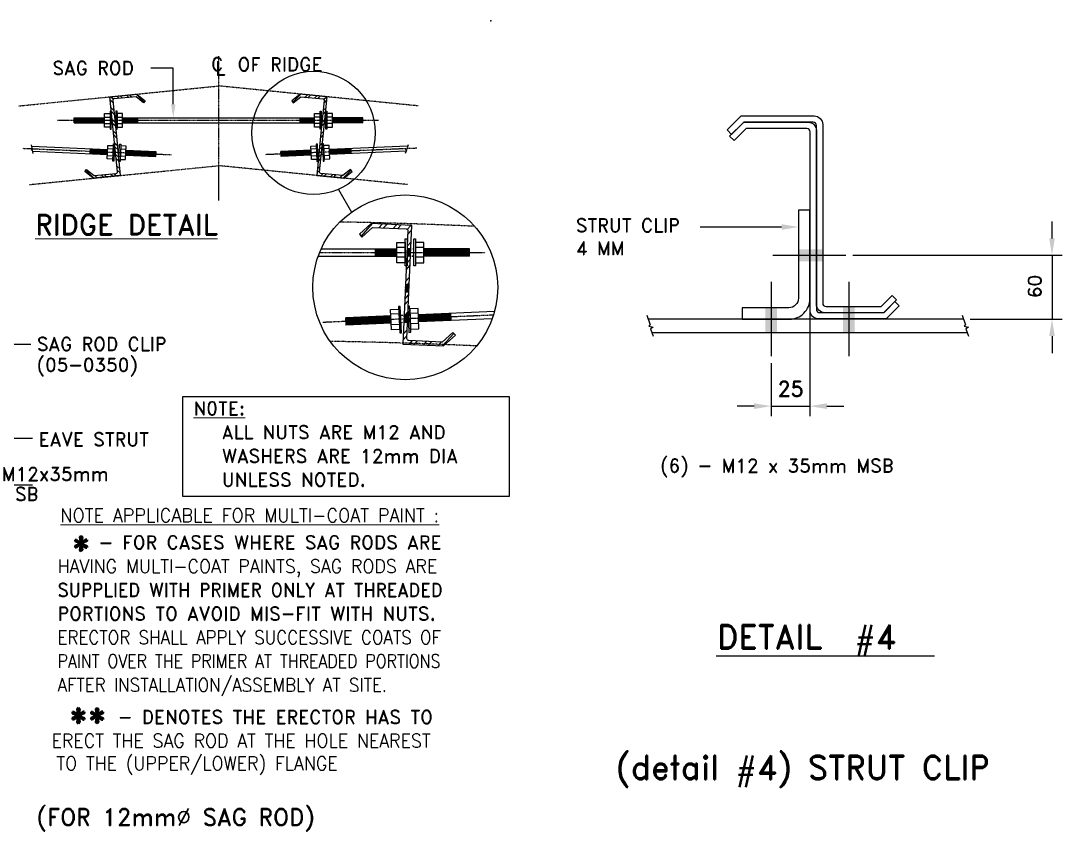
# Model space of a CAD drawing. Header units: inches. Extents: x 3340 to 8649, y 25316 to 28904.
# Drawn here: x 4412 to 5948, y 27701 to 28896 of the extents above; entities that cross this region are included whole.
import ezdxf
from ezdxf.enums import TextEntityAlignment as Align

# ---------------------------------------------------------------- set-up
doc = ezdxf.new("R2010")
doc.units = ezdxf.units.IN
doc.header["$MEASUREMENT"] = 0
doc.linetypes.add('CENTER', pattern=[2, 1.25, -0.25, 0.25, -0.25])
doc.linetypes.add('DASHDOTX2', pattern=[2, 1, -0.5, 0, -0.5])
for name, color, linetype in [('DIM', 7, 'Continuous'), ('FRAMES', 2, 'Continuous'), ('MISCEL', 7, 'Continuous'), ('secondary', 7, 'Continuous')]:
    doc.layers.add(name, color=color, linetype=linetype)
doc.layers.add('TEXT', color=2, linetype='Continuous', lineweight=0)
doc.styles.add('ROMAND', font='ROMAND', dxfattribs={"height": 3})

# ---------------------------------------------------------------- blocks, each defined once
blk = doc.blocks.new('*X4')
at = {"color": 0}
for p, q in [((176.95, 201.87), (178.16, 203.09)), ((178.78, 202.64), (179.13, 202.99)), ((179.26, 202.6), (179.61, 202.94)), ((180.23, 202.5), (180.57, 202.85)), ((180.71, 202.45), (181.05, 202.8)), ((181.63, 202.31), (182.02, 202.7)), ((181.65, 201.8), (182.07, 202.22)), ((181.47, 200.03), (181.89, 200.45)), ((181.53, 200.62), (181.95, 201.04)), ((181.29, 198.26), (181.72, 198.69)), ((181.35, 198.85), (181.78, 199.28)), ((181.12, 196.49), (181.54, 196.92)), ((181.17, 197.08), (181.6, 197.51)), ((181, 195.32), (181.42, 195.74)), ((180.82, 193.55), (181.25, 193.97)), ((180.94, 194.73), (181.36, 195.15)), ((180.64, 191.78), (181.07, 192.21)), ((180.76, 192.96), (181.19, 193.38)), ((180.58, 191.19), (181.01, 191.62)), ((181.18, 190.73), (181.53, 191.07)), ((181.66, 190.68), (182.01, 191.02)), ((182.63, 190.58), (182.97, 190.93)), ((183.11, 190.53), (183.46, 190.88)), ((184.07, 190.44), (184.42, 190.78)), ((184.55, 190.39), (185.74, 191.58))]:
    blk.add_line(p, q, dxfattribs=at)
blk = doc.blocks.new('*X8')
at = {"color": 0}
for p, q in [((176.95, 201.87), (178.16, 203.09)), ((178.78, 202.64), (179.13, 202.99)), ((179.26, 202.6), (179.61, 202.94)), ((180.23, 202.5), (180.57, 202.85)), ((180.71, 202.45), (181.05, 202.8)), ((181.63, 202.31), (182.02, 202.7)), ((181.65, 201.8), (182.07, 202.22)), ((181.53, 200.62), (181.95, 201.04)), ((181.47, 200.03), (181.89, 200.45)), ((181.29, 198.26), (181.72, 198.69)), ((181.35, 198.85), (181.78, 199.28)), ((181.17, 197.08), (181.6, 197.51)), ((181.12, 196.49), (181.54, 196.92)), ((181, 195.32), (181.42, 195.74)), ((180.94, 194.73), (181.36, 195.15)), ((180.76, 192.96), (181.19, 193.38)), ((180.82, 193.55), (181.25, 193.97)), ((180.64, 191.78), (181.07, 192.21)), ((180.58, 191.19), (181.01, 191.62)), ((184.55, 190.39), (185.74, 191.58)), ((181.18, 190.73), (181.53, 191.07)), ((181.66, 190.68), (182.01, 191.02)), ((182.63, 190.58), (182.97, 190.93)), ((183.11, 190.53), (183.46, 190.88)), ((184.07, 190.44), (184.42, 190.78))]:
    blk.add_line(p, q, dxfattribs=at)

msp = doc.modelspace()

# ---------------------------------------------------------------- hatches: boundary and pattern name
for points in [[(4986.5, 28554.4), (4986.7, 28559.5), (4981.6, 28559.7), (4981.6, 28554.4)], [(4981.6, 28554.4), (4981.6, 28549.3), (4986.3, 28549.1), (4986.5, 28554.4)], [(4984.5, 28501.4), (4984.8, 28506.5), (4979.6, 28506.7), (4979.6, 28501.4)], [(4984.3, 28496.1), (4984.5, 28501.4), (4979.6, 28501.4), (4979.6, 28496.3)], [(4982.2, 28456.5), (4982.4, 28461.6), (4977.2, 28461.8), (4977.2, 28456.5)], [(4982, 28451.2), (4982.2, 28456.5), (4977.2, 28456.5), (4977.2, 28451.4)]]:
    msp.add_hatch(color=7).paths.add_polyline_path(points)

# ---------------------------------------------------------------- linework, layer by layer
at = {"color": 7}
msp.add_line((4880.2, 28647.3), (4899.5, 28613.7), dxfattribs=at)
for points in [[(4981.6, 28559.7), (4981.1, 28549.3), (4986.3, 28549.1), (4986.7, 28559.5)], [(4979.6, 28506.7), (4979.1, 28496.3), (4984.3, 28496.1), (4984.8, 28506.5)], [(4977.2, 28461.8), (4976.8, 28451.4), (4982, 28451.2), (4982.4, 28461.6)], [(4650.9, 28341.8), (5131.8, 28341.8), (5131.8, 28194.2), (4650.9, 28194.2)]]:
    msp.add_lwpolyline(points, close=True, dxfattribs=at)
for centre, radius in [((4843.6, 28730.5), 90.9), ((4978.8, 28502.8), 136.3)]:
    msp.add_circle(centre, radius, dxfattribs=at)
msp.add_point((5105, 28895.8))
at = {"layer": 'DIM', "linetype": 'CENTER'}
msp.add_line((4703.4, 28843.5), (4703.4, 28630.9), dxfattribs=at)
at = {"layer": 'DIM'}
for p, q in [((4636.7, 28826.2), (4603.4, 28826.2)), ((4636.7, 28772.8), (4636.7, 28826.2)), ((4703.4, 28682.2), (4703.4, 28630.9)), ((5533.7, 28591.7), (5413.6, 28591.7)), ((4359.5, 28418.8), (4426.5, 28418.8)), ((4387.3, 28280.2), (4429.3, 28280.2)), ((4379.2, 28211.7), (4429.3, 28211.7))]:
    msp.add_line(p, q, dxfattribs=at)
at = {"layer": 'DIM', "linetype": 'ByBlock'}
for p, q in [((5932.6, 28575), (5932.6, 28600)), ((5638.7, 28550), (5947.6, 28550)), ((5932.6, 28550), (5932.6, 28455.9)), ((5575.6, 28476.1), (5575.6, 28312.6)), ((5812.1, 28455.9), (5947.6, 28455.9)), ((5932.6, 28430.9), (5932.6, 28405.9)), ((5518.3, 28391.1), (5518.3, 28312.6)), ((5493.3, 28327.6), (5468.3, 28327.6)), ((5518.3, 28327.6), (5575.6, 28327.6)), ((5600.6, 28327.6), (5625.6, 28327.6))]:
    msp.add_line(p, q, dxfattribs=at)
at = {"layer": 'DIM', "linetype": 'CENTER'}
for points in [[(4465.9, 28749.2), (4939.4, 28749.2)], [(4414.7, 28707.8), (4633.8, 28698.4)], [(4995.7, 28707.9), (4772.9, 28698.4)], [(4852.5, 28554.4), (5096.6, 28554.4)], [(5108.8, 28461.8), (4857.1, 28451)]]:
    msp.add_lwpolyline(points, dxfattribs=at)
at = {"layer": 'DIM'}
msp.add_lwpolyline([(5437.4, 27959.4), (5759.2, 27959.4)], dxfattribs=at)
at = {"layer": 'DIM', "linetype": 'ByBlock'}
for p in [(5932.6, 28455.9), (5575.6, 28327.6)]:
    msp.add_point(p, dxfattribs=at)
at = {"layer": 'DIM'}
for points in [[(4640, 28772.8), (4633.3, 28772.8), (4636.7, 28752.8)], [(5533.7, 28595.9), (5533.7, 28587.6), (5558.7, 28591.7)]]:
    msp.add_solid(points, dxfattribs=at)
at = {"layer": 'DIM', "linetype": 'ByBlock'}
for points in [[(5928.4, 28575), (5936.7, 28575), (5932.6, 28550)], [(5928.4, 28430.9), (5936.7, 28430.9), (5932.6, 28455.9)], [(5493.3, 28331.8), (5493.3, 28323.4), (5518.3, 28327.6)], [(5600.6, 28331.8), (5600.6, 28323.4), (5575.6, 28327.6)]]:
    msp.add_solid(points, dxfattribs=at)
at = {"layer": 'FRAMES'}
for points in [[(5335.2, 28461.9), (5340.2, 28447.4), (5338, 28445.3), (5344.4, 28444.3), (5340.7, 28441.8), (5344.4, 28430.6)], [(5800, 28461.9), (5805, 28447.4), (5802.8, 28445.3), (5809.2, 28444.3), (5805.5, 28441.8), (5809.2, 28430.6)], [(5802.1, 28455.9), (5337, 28455.9)], [(5807.4, 28435.9), (5342.7, 28435.9)]]:
    msp.add_lwpolyline(points, dxfattribs=at)
at = {"layer": 'MISCEL', "linetype": 'DASHDOTX2'}
for p, q in [((4408.9, 28770.3), (4703.4, 28799.8)), ((4997.9, 28770.3), (4703.4, 28799.8)), ((4424.6, 28654.3), (4703.4, 28682.2)), ((4982.2, 28654.3), (4703.4, 28682.2))]:
    msp.add_line(p, q, dxfattribs=at)
at = {"layer": 'MISCEL'}
for p, q in [((4490.7, 28745.6), (4490.7, 28752.8)), ((4916.1, 28745.6), (4916.1, 28752.8)), ((5073.3, 28549), (5073.3, 28559.7)), ((5521.1, 28550), (5628.7, 28550)), ((5518.3, 28510.9), (5518.3, 28401.1)), ((5632.9, 28510.9), (5632.9, 28401.1))]:
    msp.add_line(p, q, dxfattribs=at)
for points in [[(4490.7, 28752.8), (4535.3, 28752.8)], [(4491.3, 28745.6), (4491.3, 28752.8)], [(4492.4, 28745.6), (4492.4, 28752.8)], [(4493.5, 28752.8), (4493.5, 28745.6)], [(4493.5, 28745.6), (4493.5, 28752.8)], [(4494.6, 28745.6), (4494.6, 28752.8)], [(4495.7, 28745.6), (4495.7, 28752.8)], [(4496.8, 28745.6), (4496.8, 28752.8)], [(4497.9, 28752.8), (4497.9, 28745.6)], [(4497.9, 28745.6), (4497.9, 28752.8)], [(4499, 28745.6), (4499, 28752.8)], [(4499.9, 28752.8), (4499.9, 28745.6)], [(4500.9, 28745.6), (4500.9, 28752.8)], [(4502.1, 28745.6), (4502.1, 28752.8)], [(4503.1, 28745.6), (4503.1, 28752.8)], [(4504.2, 28745.6), (4504.2, 28752.8)], [(4504.2, 28752.8), (4504.2, 28745.6)], [(4505.3, 28745.6), (4505.3, 28752.8)], [(4506.4, 28745.6), (4506.4, 28752.8)], [(4507.5, 28745.6), (4507.5, 28752.8)], [(4508.6, 28745.6), (4508.6, 28752.8)], [(4508.6, 28752.8), (4508.6, 28745.6)], [(4509.7, 28745.6), (4509.7, 28752.8)], [(4510.8, 28745.6), (4510.8, 28752.8)], [(4511.9, 28745.6), (4511.9, 28752.8)], [(4513, 28745.6), (4513, 28752.8)], [(4513, 28752.8), (4513, 28745.6)], [(4514.1, 28745.6), (4514.1, 28752.8)], [(4515.2, 28745.6), (4515.2, 28752.8)], [(4516.3, 28745.6), (4516.3, 28752.8)], [(4517.4, 28745.6), (4517.4, 28752.8)], [(4518.3, 28745.6), (4518.3, 28752.8)], [(4518.7, 28752.8), (4518.7, 28745.6)], [(4519.7, 28745.6), (4519.7, 28752.8)], [(4520.8, 28745.6), (4520.8, 28752.8)], [(4521.9, 28745.6), (4521.9, 28752.8)], [(4523, 28752.8), (4523, 28745.6)], [(4523, 28745.6), (4523, 28752.8)], [(4524.1, 28745.6), (4524.1, 28752.8)], [(4525.2, 28745.6), (4525.2, 28752.8)], [(4526.3, 28745.6), (4526.3, 28752.8)], [(4527.4, 28752.8), (4527.4, 28745.6)], [(4527.4, 28745.6), (4527.4, 28752.8)], [(4528.5, 28745.6), (4528.5, 28752.8)], [(4529.6, 28745.6), (4529.6, 28752.8)], [(4530.7, 28745.6), (4530.7, 28752.8)], [(4531.8, 28752.8), (4531.8, 28745.6)], [(4531.8, 28745.6), (4531.8, 28752.8)], [(4532.8, 28745.6), (4532.8, 28752.8)], [(4534, 28745.6), (4534, 28752.8)], [(4535.1, 28745.6), (4535.1, 28752.8)], [(4535.3, 28753.9), (4543.5, 28753.9)], [(4545.3, 28752.8), (4546.4, 28752.8)], [(4545.6, 28752.8), (4546.4, 28752.8)], [(4550.1, 28752.8), (4551.8, 28752.8)], [(4550.1, 28752.8), (4551.5, 28752.8)], [(4553.7, 28753.9), (4561.8, 28753.9)], [(4561.8, 28752.8), (4845, 28752.8)], [(4562.5, 28745.6), (4562.5, 28752.8)], [(4562.5, 28752.8), (4562.5, 28745.6)], [(4563.6, 28745.6), (4563.6, 28752.8)], [(4564.7, 28745.6), (4564.7, 28752.8)], [(4565.8, 28745.6), (4565.8, 28752.8)], [(4566.9, 28745.6), (4566.9, 28752.8)], [(4566.9, 28752.8), (4566.9, 28745.6)], [(4567.9, 28745.6), (4567.9, 28752.8)], [(4568.8, 28752.8), (4568.8, 28745.6)], [(4569.9, 28745.6), (4569.9, 28752.8)], [(4571, 28745.6), (4571, 28752.8)], [(4572.1, 28745.6), (4572.1, 28752.8)], [(4573.2, 28752.8), (4573.2, 28745.6)], [(4573.2, 28745.6), (4573.2, 28752.8)], [(4574.3, 28745.6), (4574.3, 28752.8)], [(4575.4, 28745.6), (4575.4, 28752.8)], [(4576.5, 28745.6), (4576.5, 28752.8)], [(4577.6, 28752.8), (4577.6, 28745.6)], [(4577.6, 28745.6), (4577.6, 28752.8)], [(4578.6, 28745.6), (4578.6, 28752.8)], [(4579.8, 28745.6), (4579.8, 28752.8)], [(4580.9, 28745.6), (4580.9, 28752.8)], [(4582, 28752.8), (4582, 28745.6)], [(4582, 28745.6), (4582, 28752.8)], [(4583, 28745.6), (4583, 28752.8)], [(4584.2, 28745.6), (4584.2, 28752.8)], [(4823.8, 28745.6), (4823.8, 28752.8)], [(4824.8, 28745.6), (4824.8, 28752.8)], [(4824.8, 28752.8), (4824.8, 28745.6)], [(4825.9, 28745.6), (4825.9, 28752.8)], [(4827, 28745.6), (4827, 28752.8)], [(4828.1, 28745.6), (4828.1, 28752.8)], [(4829.2, 28745.6), (4829.2, 28752.8)], [(4829.2, 28752.8), (4829.2, 28745.6)], [(4830.3, 28745.6), (4830.3, 28752.8)], [(4831.4, 28745.6), (4831.4, 28752.8)], [(4832.5, 28745.6), (4832.5, 28752.8)], [(4833.6, 28745.6), (4833.6, 28752.8)], [(4833.6, 28752.8), (4833.6, 28745.6)], [(4834.7, 28745.6), (4834.7, 28752.8)], [(4835.8, 28745.6), (4835.8, 28752.8)], [(4836.9, 28745.6), (4836.9, 28752.8)], [(4837.9, 28752.8), (4837.9, 28745.6)], [(4838.8, 28745.6), (4838.8, 28752.8)], [(4839.9, 28752.8), (4839.9, 28745.6)], [(4839.9, 28745.6), (4839.9, 28752.8)], [(4841, 28745.6), (4841, 28752.8)], [(4842.1, 28745.6), (4842.1, 28752.8)], [(4843.2, 28745.6), (4843.2, 28752.8)], [(4844.3, 28752.8), (4844.3, 28745.6)], [(4844.3, 28745.6), (4844.3, 28752.8)], [(4853.1, 28753.9), (4845, 28753.9)], [(4854.9, 28752.8), (4856.7, 28752.8)], [(4856.7, 28752.8), (4855.3, 28752.8)], [(4860.4, 28752.8), (4861.5, 28752.8)], [(4861.2, 28752.8), (4860.4, 28752.8)], [(4871.4, 28753.9), (4863.3, 28753.9)], [(4916.1, 28752.8), (4871.4, 28752.8)], [(4871.7, 28745.6), (4871.7, 28752.8)], [(4872.8, 28745.6), (4872.8, 28752.8)], [(4873.9, 28745.6), (4873.9, 28752.8)], [(4875, 28745.6), (4875, 28752.8)], [(4875, 28752.8), (4875, 28745.6)], [(4876.1, 28745.6), (4876.1, 28752.8)], [(4877.2, 28745.6), (4877.2, 28752.8)], [(4878.3, 28745.6), (4878.3, 28752.8)], [(4879.4, 28745.6), (4879.4, 28752.8)], [(4879.4, 28752.8), (4879.4, 28745.6)], [(4880.5, 28745.6), (4880.5, 28752.8)], [(4881.6, 28745.6), (4881.6, 28752.8)], [(4882.7, 28745.6), (4882.7, 28752.8)], [(4883.7, 28745.6), (4883.7, 28752.8)], [(4883.7, 28752.8), (4883.7, 28745.6)], [(4884.8, 28745.6), (4884.8, 28752.8)], [(4885.9, 28745.6), (4885.9, 28752.8)], [(4887.1, 28745.6), (4887.1, 28752.8)], [(4888.1, 28752.8), (4888.1, 28745.6)], [(4888.5, 28745.6), (4888.5, 28752.8)], [(4889.4, 28745.6), (4889.4, 28752.8)], [(4890.5, 28745.6), (4890.5, 28752.8)], [(4891.6, 28745.6), (4891.6, 28752.8)], [(4892.7, 28745.6), (4892.7, 28752.8)], [(4893.8, 28752.8), (4893.8, 28745.6)], [(4893.8, 28745.6), (4893.8, 28752.8)], [(4894.9, 28745.6), (4894.9, 28752.8)], [(4896, 28745.6), (4896, 28752.8)], [(4897.1, 28745.6), (4897.1, 28752.8)], [(4898.2, 28752.8), (4898.2, 28745.6)], [(4898.2, 28745.6), (4898.2, 28752.8)], [(4899.2, 28745.6), (4899.2, 28752.8)], [(4900.3, 28745.6), (4900.3, 28752.8)], [(4901.5, 28745.6), (4901.5, 28752.8)], [(4902.5, 28752.8), (4902.5, 28745.6)], [(4902.5, 28745.6), (4902.5, 28752.8)], [(4903.6, 28745.6), (4903.6, 28752.8)], [(4904.7, 28745.6), (4904.7, 28752.8)], [(4905.9, 28745.6), (4905.9, 28752.8)], [(4906.9, 28752.8), (4906.9, 28745.6)], [(4907.8, 28745.6), (4907.8, 28752.8)], [(4908.9, 28745.6), (4908.9, 28752.8)], [(4908.9, 28752.8), (4908.9, 28745.6)], [(4910, 28745.6), (4910, 28752.8)], [(4911, 28745.6), (4911, 28752.8)], [(4912.2, 28745.6), (4912.2, 28752.8)], [(4913.2, 28745.6), (4913.2, 28752.8)], [(4913.2, 28752.8), (4913.2, 28745.6)], [(4914.3, 28745.6), (4914.3, 28752.8)], [(4915.4, 28745.6), (4915.4, 28752.8)], [(4490.7, 28745.6), (4535.3, 28745.6)], [(4490.7, 28745.6), (4535.3, 28745.6)], [(4535.3, 28744.4), (4543.5, 28744.4)], [(4545.3, 28745.6), (4547.1, 28745.6)], [(4545.6, 28745.6), (4547.1, 28745.6)], [(4550.8, 28745.6), (4551.8, 28745.6)], [(4550.8, 28745.6), (4551.8, 28745.6)], [(4550.8, 28745.6), (4551.5, 28745.6)], [(4553.7, 28744.4), (4561.8, 28744.4)], [(4561.8, 28745.6), (4845, 28745.6)], [(4853.1, 28744.4), (4845, 28744.4)], [(4854.9, 28745.6), (4856, 28745.6)], [(4856, 28745.6), (4855.3, 28745.6)], [(4859.7, 28745.6), (4861.5, 28745.6)], [(4861.2, 28745.6), (4859.7, 28745.6)], [(4871.4, 28744.4), (4863.3, 28744.4)], [(4916.1, 28745.6), (4871.4, 28745.6)], [(4427.1, 28713), (4427.5, 28710.3), (4427.9, 28707.8), (4429.2, 28707.6), (4427.1, 28705.9), (4428.5, 28705.3), (4429.4, 28700.1)], [(4427.4, 28710.9), (4540, 28706.1)], [(4428.9, 28703.6), (4539.7, 28698.9)], [(4513.9, 28707.3), (4513.6, 28700)], [(4513.9, 28707.1), (4540, 28706)], [(4514.5, 28700.1), (4514.8, 28707.2)], [(4515.5, 28700.1), (4515.8, 28707.2)], [(4516.6, 28700), (4516.9, 28707.1)], [(4517.7, 28700), (4518, 28707.1)], [(4518.8, 28699.9), (4519.1, 28707)], [(4519.8, 28699.9), (4520.1, 28707)], [(4520.1, 28707), (4519.8, 28699.9)], [(4520.9, 28699.8), (4521.2, 28707)], [(4522, 28699.8), (4522.3, 28706.9)], [(4523.2, 28699.7), (4523.5, 28706.9)], [(4524.2, 28699.7), (4524.5, 28706.8)], [(4524.5, 28706.8), (4524.2, 28699.7)], [(4525.3, 28699.7), (4525.6, 28706.8)], [(4526.4, 28699.6), (4526.7, 28706.7)], [(4527.5, 28699.6), (4527.8, 28706.7)], [(4528.6, 28699.5), (4528.9, 28706.6)], [(4528.9, 28706.6), (4528.6, 28699.5)], [(4529.7, 28699.5), (4530, 28706.6)], [(4530.8, 28699.4), (4531.1, 28706.5)], [(4531.9, 28699.4), (4532.2, 28706.5)], [(4533.3, 28706.4), (4533, 28699.2)], [(4534.3, 28706.3), (4534, 28699.1)], [(4534, 28699.1), (4534.3, 28706.3)], [(4535.1, 28699.1), (4535.4, 28706.2)], [(4536.2, 28699), (4536.5, 28706.2)], [(4537.3, 28699), (4537.6, 28706.1)], [(4538.7, 28706.1), (4538.4, 28698.9)], [(4538.4, 28698.9), (4538.7, 28706.1)], [(4539.5, 28698.9), (4539.8, 28706)], [(4540, 28707.6), (4548.1, 28707.2)], [(4549.8, 28705.6), (4551.1, 28705.5)], [(4554.8, 28705.4), (4557.2, 28705.3)], [(4558.9, 28706.8), (4567, 28706.4)], [(4566.9, 28704.9), (4611.3, 28703)], [(4567.1, 28697.7), (4567.4, 28704.9)], [(4568.2, 28697.7), (4568.5, 28704.8)], [(4569.4, 28697.7), (4569.7, 28704.8)], [(4570.4, 28697.6), (4570.7, 28704.7)], [(4570.7, 28704.7), (4570.4, 28697.6)], [(4571.5, 28697.6), (4571.8, 28704.7)], [(4572.6, 28697.5), (4572.9, 28704.6)], [(4573.7, 28697.5), (4574, 28704.6)], [(4574.8, 28697.4), (4575.1, 28704.5)], [(4575.1, 28704.5), (4574.8, 28697.4)], [(4575.9, 28697.4), (4576.2, 28704.5)], [(4577, 28697.3), (4577.3, 28704.4)], [(4578.1, 28697.3), (4578.4, 28704.4)], [(4579.5, 28704.4), (4579.2, 28697.2)], [(4579.2, 28697.2), (4579.5, 28704.3)], [(4580.3, 28697.2), (4580.6, 28704.3)], [(4581.4, 28697.1), (4581.7, 28704.3)], [(4582.5, 28697.1), (4582.8, 28704.2)], [(4583.8, 28704.2), (4583.5, 28696.9)], [(4583.9, 28697), (4584.2, 28704.1)], [(4584.8, 28697), (4585.1, 28704.1)], [(4585.9, 28696.9), (4586.2, 28704.1)], [(4587, 28696.9), (4587.3, 28704)], [(4588.1, 28696.9), (4588.5, 28704)], [(4589.5, 28703.9), (4589.2, 28696.8)], [(4589.2, 28696.8), (4589.5, 28703.9)], [(4590.3, 28696.8), (4590.6, 28703.9)], [(4591.4, 28696.7), (4591.7, 28703.8)], [(4592.5, 28696.7), (4592.8, 28703.8)], [(4593.9, 28703.7), (4593.6, 28696.6)], [(4593.6, 28696.6), (4593.9, 28703.7)], [(4594.7, 28696.6), (4595, 28703.7)], [(4595.8, 28696.5), (4596.1, 28703.6)], [(4596.9, 28696.5), (4597.2, 28703.6)], [(4598.2, 28703.6), (4597.9, 28696.4)], [(4597.9, 28696.4), (4598.2, 28703.5)], [(4599, 28696.4), (4599.3, 28703.5)], [(4600.1, 28696.3), (4600.4, 28703.5)], [(4601.3, 28696.3), (4601.6, 28703.4)], [(4602.6, 28703.4), (4602.3, 28696.1)], [(4603.4, 28696.1), (4603.7, 28703.2)], [(4603.7, 28703.2), (4603.4, 28696.1)], [(4604.5, 28696), (4604.8, 28703.1)], [(4605.6, 28696), (4605.9, 28703.1)], [(4606.7, 28695.9), (4607, 28703)], [(4607.7, 28695.9), (4608, 28703)], [(4608, 28703), (4607.7, 28695.9)], [(4608.8, 28695.8), (4609.1, 28702.9)], [(4609.9, 28695.8), (4610.2, 28702.9)], [(4611.1, 28695.7), (4611.4, 28702.8)], [(4839.9, 28704.9), (4795.5, 28703)], [(4795.8, 28695.9), (4795.5, 28703)], [(4796.8, 28695.9), (4796.5, 28703)], [(4797.9, 28695.9), (4797.6, 28703)], [(4798.7, 28703.1), (4799, 28696)], [(4799, 28696), (4798.7, 28703.1)], [(4800.1, 28696), (4799.8, 28703.1)], [(4801.2, 28696.1), (4800.9, 28703.2)], [(4802.3, 28696.1), (4802, 28703.2)], [(4803.1, 28703.3), (4803.4, 28696.2)], [(4803.4, 28696.2), (4803.1, 28703.3)], [(4804.2, 28703.4), (4804.5, 28696.2)], [(4805.5, 28696.3), (4805.2, 28703.4)], [(4806.6, 28696.3), (4806.3, 28703.5)], [(4807.7, 28696.4), (4807.4, 28703.5)], [(4808.5, 28703.6), (4808.8, 28696.4)], [(4808.8, 28696.4), (4808.5, 28703.5)], [(4809.9, 28696.5), (4809.6, 28703.6)], [(4811, 28696.5), (4810.7, 28703.6)], [(4812.1, 28696.6), (4811.8, 28703.7)], [(4813.2, 28696.6), (4812.9, 28703.7)], [(4812.9, 28703.7), (4813.2, 28696.6)], [(4814.3, 28696.7), (4814, 28703.8)], [(4815.4, 28696.7), (4815.1, 28703.8)], [(4816.5, 28696.8), (4816.2, 28703.9)], [(4817.6, 28696.8), (4817.3, 28703.9)], [(4817.3, 28703.9), (4817.6, 28696.8)], [(4818.6, 28696.9), (4818.3, 28704)], [(4819.8, 28696.9), (4819.5, 28704)], [(4820.9, 28696.9), (4820.6, 28704.1)], [(4822, 28697), (4821.7, 28704.1)], [(4822.9, 28697), (4822.6, 28704.1)], [(4822.9, 28704.2), (4823.2, 28696.9)], [(4824.3, 28697.1), (4824, 28704.2)], [(4825.4, 28697.1), (4825.1, 28704.3)], [(4826.5, 28697.2), (4826.2, 28704.3)], [(4827.6, 28697.2), (4827.3, 28704.3)], [(4828.7, 28697.3), (4828.4, 28704.4)], [(4829.8, 28697.3), (4829.5, 28704.4)], [(4830.9, 28697.4), (4830.6, 28704.5)], [(4831.7, 28704.5), (4832, 28697.4)], [(4832, 28697.4), (4831.7, 28704.5)], [(4833, 28697.5), (4832.7, 28704.6)], [(4834.2, 28697.5), (4833.9, 28704.6)], [(4835.3, 28697.6), (4835, 28704.7)], [(4836.1, 28704.7), (4836.4, 28697.6)], [(4836.4, 28697.6), (4836.1, 28704.7)], [(4837.4, 28697.7), (4837.1, 28704.8)], [(4838.5, 28697.7), (4838.2, 28704.8)], [(4839.6, 28697.7), (4839.3, 28704.9)], [(4847.9, 28706.8), (4839.8, 28706.4)], [(4852, 28705.4), (4849.6, 28705.3)], [(4857, 28705.6), (4855.7, 28705.5)], [(4866.8, 28707.6), (4858.6, 28707.2)], [(4982.6, 28711), (4866.8, 28706)], [(4867.3, 28698.9), (4867, 28706)], [(4980, 28703.7), (4867.1, 28698.9)], [(4868.4, 28698.9), (4868.1, 28706.1)], [(4868.1, 28706.1), (4868.4, 28698.9)], [(4869.4, 28699), (4869.1, 28706.1)], [(4870.6, 28699), (4870.3, 28706.2)], [(4871.7, 28699.1), (4871.4, 28706.2)], [(4872.8, 28699.1), (4872.5, 28706.3)], [(4872.5, 28706.3), (4872.8, 28699.1)], [(4873.5, 28706.4), (4873.8, 28699.1)], [(4874.9, 28699.3), (4874.6, 28706.4)], [(4876, 28699.4), (4875.7, 28706.5)], [(4877.1, 28699.4), (4876.8, 28706.5)], [(4877.9, 28706.6), (4878.2, 28699.5)], [(4878.2, 28699.5), (4877.9, 28706.6)], [(4879.2, 28699.5), (4878.9, 28706.6)], [(4880.4, 28699.6), (4880.1, 28706.7)], [(4881.5, 28699.6), (4881.2, 28706.7)], [(4882.3, 28706.8), (4882.6, 28699.6)], [(4882.6, 28699.6), (4882.3, 28706.8)], [(4883.6, 28699.7), (4883.3, 28706.8)], [(4884.8, 28699.6), (4884.4, 28706.7)], [(4885.8, 28699.6), (4885.5, 28706.8)], [(4886.6, 28706.8), (4886.9, 28699.7)], [(4886.9, 28699.7), (4886.6, 28706.8)], [(4888, 28699.7), (4887.7, 28706.9)], [(4889.1, 28699.8), (4888.8, 28706.9)], [(4890.2, 28699.8), (4889.9, 28706.9)], [(4891.3, 28699.9), (4891, 28707)], [(4892.3, 28700), (4892, 28707.1)], [(4893.6, 28700), (4893.3, 28707.1)], [(4894.8, 28700.1), (4894.5, 28707.2)], [(4895.9, 28700.1), (4895.6, 28707.2)], [(4897, 28700.2), (4896.7, 28707.3)], [(4896.7, 28707.3), (4897, 28700.2)], [(4898, 28700.2), (4897.7, 28707.3)], [(4899.2, 28700.3), (4898.9, 28707.4)], [(4983.3, 28712.9), (4981.6, 28708.6), (4982.2, 28706.9), (4979.2, 28706), (4980.5, 28704.8), (4978.6, 28700.1)], [(4980.4, 28704.6), (4980.4, 28704.9)], [(4513.6, 28700.1), (4539.7, 28699)], [(4539.6, 28697.3), (4547.7, 28696.9)], [(4549.5, 28698.5), (4551.8, 28698.4)], [(4555.5, 28698.2), (4556.9, 28698.2)], [(4558.4, 28696.5), (4566.5, 28696.1)], [(4566.6, 28697.7), (4611, 28695.8)], [(4840.2, 28697.7), (4795.8, 28695.8)], [(4848.3, 28696.5), (4840.2, 28696.1)], [(4851.2, 28698.2), (4849.9, 28698.2)], [(4857.3, 28698.5), (4855, 28698.4)], [(4867.2, 28697.3), (4859.1, 28696.9)], [(4850.5, 28549), (4966.6, 28549)], [(4854.9, 28559.7), (4966.6, 28559.7)], [(4934.8, 28549), (4934.8, 28559.7)], [(4936.4, 28549), (4936.4, 28559.7)], [(4936.4, 28559.7), (4936.4, 28549)], [(4938, 28549), (4938, 28559.7)], [(4939.7, 28549), (4939.7, 28559.7)], [(4941.4, 28549), (4941.4, 28559.7)], [(4942.9, 28549), (4942.9, 28559.7)], [(4942.9, 28559.7), (4942.9, 28549)], [(4944.6, 28549), (4944.6, 28559.7)], [(4946.2, 28549), (4946.2, 28559.7)], [(4947.9, 28549), (4947.9, 28559.7)], [(4949.5, 28549), (4949.5, 28559.7)], [(4949.5, 28559.7), (4949.5, 28549)], [(4951.2, 28549), (4951.2, 28559.7)], [(4952.8, 28549), (4952.8, 28559.7)], [(4954.5, 28549), (4954.5, 28559.7)], [(4956.1, 28559.7), (4956.1, 28549)], [(4957.4, 28549), (4957.4, 28559.7)], [(4959, 28559.7), (4959, 28549)], [(4959, 28549), (4959, 28559.7)], [(4960.6, 28549), (4960.6, 28559.7)], [(4962.3, 28549), (4962.3, 28559.7)], [(4964, 28549), (4964, 28559.7)], [(4965.6, 28559.7), (4965.6, 28549)], [(4965.6, 28549), (4965.6, 28559.7)], [(4978.8, 28561.4), (4966.6, 28561.4)], [(4981.6, 28559.7), (4984.2, 28559.7)], [(4981.6, 28549), (4983.2, 28549)], [(4984.2, 28559.7), (4982.1, 28559.7)], [(4983.2, 28549), (4982.1, 28549)], [(4988.7, 28549), (4991.4, 28549)], [(4991, 28549), (4988.7, 28549)], [(4989.8, 28559.7), (4991.4, 28559.7)], [(4991, 28559.7), (4989.8, 28559.7)], [(5006.3, 28561.4), (4994.1, 28561.4)], [(5073.3, 28559.7), (5006.3, 28559.7)], [(5073.3, 28549), (5006.3, 28549)], [(5006.7, 28549), (5006.7, 28559.7)], [(5008.4, 28549), (5008.4, 28559.7)], [(5010.1, 28549), (5010.1, 28559.7)], [(5011.6, 28549), (5011.6, 28559.7)], [(5011.6, 28559.7), (5011.6, 28549)], [(5013.3, 28549), (5013.3, 28559.7)], [(5014.9, 28549), (5014.9, 28559.7)], [(5016.6, 28549), (5016.6, 28559.7)], [(5018.2, 28549), (5018.2, 28559.7)], [(5018.2, 28559.7), (5018.2, 28549)], [(5019.8, 28549), (5019.8, 28559.7)], [(5021.5, 28549), (5021.5, 28559.7)], [(5023.2, 28549), (5023.2, 28559.7)], [(5024.8, 28549), (5024.8, 28559.7)], [(5024.8, 28559.7), (5024.8, 28549)], [(5026.4, 28549), (5026.4, 28559.7)], [(5028.1, 28549), (5028.1, 28559.7)], [(5029.8, 28549), (5029.8, 28559.7)], [(5031.3, 28559.7), (5031.3, 28549)], [(5031.8, 28549), (5031.8, 28559.7)], [(5033.3, 28549), (5033.3, 28559.7)], [(5034.9, 28549), (5034.9, 28559.7)], [(5036.6, 28549), (5036.6, 28559.7)], [(5038.3, 28549), (5038.3, 28559.7)], [(5039.8, 28559.7), (5039.8, 28549)], [(5039.8, 28549), (5039.8, 28559.7)], [(5041.5, 28549), (5041.5, 28559.7)], [(5043.1, 28549), (5043.1, 28559.7)], [(5044.8, 28549), (5044.8, 28559.7)], [(5046.4, 28559.7), (5046.4, 28549)], [(5046.4, 28549), (5046.4, 28559.7)], [(5048, 28549), (5048, 28559.7)], [(5049.7, 28549), (5049.7, 28559.7)], [(5051.4, 28549), (5051.4, 28559.7)], [(5053, 28559.7), (5053, 28549)], [(5053, 28549), (5053, 28559.7)], [(5054.6, 28549), (5054.6, 28559.7)], [(5056.3, 28549), (5056.3, 28559.7)], [(5058, 28549), (5058, 28559.7)], [(5059.5, 28559.7), (5059.5, 28549)], [(5060.9, 28549), (5060.9, 28559.7)], [(5062.5, 28549), (5062.5, 28559.7)], [(5062.5, 28559.7), (5062.5, 28549)], [(5064.1, 28549), (5064.1, 28559.7)], [(5065.7, 28549), (5065.7, 28559.7)], [(5067.4, 28549), (5067.4, 28559.7)], [(5069, 28549), (5069, 28559.7)], [(5069, 28559.7), (5069, 28549)], [(5070.7, 28549), (5070.7, 28559.7)], [(5072.3, 28549), (5072.3, 28559.7)], [(4978.8, 28547.1), (4966.6, 28547.1)], [(5006.3, 28547.1), (4994.1, 28547.1)], [(4979.6, 28506.7), (4982.2, 28506.7)], [(4982.2, 28506.7), (4980.1, 28506.7)], [(4957.5, 28460.7), (4891, 28457.8)], [(4891.5, 28447.2), (4891, 28457.8)], [(4893, 28447.2), (4892.5, 28457.9)], [(4894.6, 28447.3), (4894.2, 28457.9)], [(4895.8, 28458), (4896.3, 28447.3)], [(4896.3, 28447.3), (4895.8, 28458)], [(4897.8, 28447.4), (4897.4, 28458.1)], [(4899.5, 28447.5), (4899.1, 28458.2)], [(4901.2, 28447.6), (4900.7, 28458.2)], [(4902.4, 28458.3), (4902.8, 28447.6)], [(4902.8, 28447.6), (4902.4, 28458.3)], [(4903.9, 28458.5), (4904.4, 28447.6)], [(4906, 28447.8), (4905.5, 28458.5)], [(4907.7, 28447.9), (4907.2, 28458.6)], [(4909.3, 28448), (4908.9, 28458.6)], [(4911, 28448), (4910.5, 28458.7)], [(4910.5, 28458.7), (4911, 28448)], [(4912.5, 28448.1), (4912.1, 28458.8)], [(4914.2, 28448.2), (4913.8, 28458.8)], [(4915.9, 28448.2), (4915.4, 28458.9)], [(4917.5, 28448.3), (4917.1, 28459)], [(4917.1, 28459), (4917.5, 28448.3)], [(4919.1, 28448.4), (4918.6, 28459.1)], [(4920.8, 28448.5), (4920.3, 28459.1)], [(4922.4, 28448.5), (4922, 28459.2)], [(4924.1, 28448.6), (4923.6, 28459.3)], [(4923.6, 28459.3), (4924.1, 28448.6)], [(4925.7, 28448.7), (4925.2, 28459.3)], [(4927.4, 28448.7), (4926.9, 28459.4)], [(4929, 28448.8), (4928.6, 28459.5)], [(4930.7, 28448.9), (4930.2, 28459.6)], [(4932.1, 28448.9), (4931.6, 28459.6)], [(4932.1, 28459.6), (4932.6, 28448.7)], [(4934.2, 28449), (4933.7, 28459.7)], [(4935.9, 28449.1), (4935.4, 28459.8)], [(4937.5, 28449.2), (4937, 28459.8)], [(4939.1, 28449.2), (4938.7, 28459.9)], [(4940.7, 28449.3), (4940.3, 28460)], [(4942.4, 28449.4), (4942, 28460.1)], [(4944.1, 28449.4), (4943.6, 28460.1)], [(4945.2, 28460.2), (4945.7, 28449.5)], [(4945.7, 28449.5), (4945.2, 28460.2)], [(4947.3, 28449.6), (4946.8, 28460.3)], [(4949, 28449.7), (4948.5, 28460.3)], [(4950.6, 28449.7), (4950.2, 28460.4)], [(4951.8, 28460.5), (4952.3, 28449.8)], [(4952.3, 28449.8), (4951.8, 28460.5)], [(4953.8, 28449.9), (4953.4, 28460.5)], [(4955.5, 28449.9), (4955.1, 28460.6)], [(4957.2, 28450), (4956.7, 28460.7)], [(4969.6, 28463.5), (4957.4, 28463)], [(4975.7, 28461.4), (4972.1, 28461.3)], [(4977.2, 28461.8), (4979.9, 28461.8)], [(4979.9, 28461.8), (4977.7, 28461.8)], [(4983.2, 28461.8), (4981.3, 28461.7)], [(4997.8, 28464.8), (4985.7, 28464.2)], [(5110.4, 28467.2), (4998, 28462.4)], [(4998.7, 28451.7), (4998.2, 28462.4)], [(5000.3, 28451.8), (4999.9, 28462.5)], [(4999.9, 28462.5), (5000.3, 28451.8)], [(5001.9, 28451.9), (5001.4, 28462.5)], [(5003.6, 28451.9), (5003.1, 28462.6)], [(5005.2, 28452), (5004.8, 28462.7)], [(5006.9, 28452.1), (5006.4, 28462.8)], [(5006.4, 28462.8), (5006.9, 28452.1)], [(5008, 28463), (5008.5, 28452.1)], [(5010, 28452.4), (5009.6, 28463)], [(5011.7, 28452.4), (5011.3, 28463.1)], [(5013.4, 28452.5), (5012.9, 28463.2)], [(5014.6, 28463.3), (5015, 28452.6)], [(5015, 28452.6), (5014.6, 28463.3)], [(5016.6, 28452.6), (5016.1, 28463.3)], [(5018.3, 28452.7), (5017.8, 28463.4)], [(5019.9, 28452.8), (5019.5, 28463.5)], [(5021.1, 28463.5), (5021.6, 28452.9)], [(5021.6, 28452.9), (5021.1, 28463.5)], [(5023.1, 28452.9), (5022.7, 28463.6)], [(5024.8, 28452.8), (5024.4, 28463.5)], [(5026.5, 28452.9), (5026, 28463.5)], [(5027.7, 28463.6), (5028.1, 28452.9)], [(5028.1, 28452.9), (5027.7, 28463.6)], [(5029.7, 28453), (5029.3, 28463.7)], [(5031.4, 28453.1), (5030.9, 28463.7)], [(5033.1, 28453.1), (5032.6, 28463.8)], [(5034.7, 28453.3), (5034.2, 28464)], [(5036.1, 28453.3), (5035.7, 28464)], [(5038.2, 28453.4), (5037.7, 28464.1)], [(5039.9, 28453.5), (5039.4, 28464.2)], [(5041.5, 28453.6), (5041.1, 28464.2)], [(5043.2, 28453.6), (5042.7, 28464.3)], [(5042.7, 28464.3), (5043.2, 28453.6)], [(5044.8, 28453.7), (5044.3, 28464.4)], [(5046.5, 28453.8), (5046, 28464.5)], [(4958, 28450), (4891.4, 28447.2)], [(4970.2, 28448.1), (4958.1, 28447.6)], [(4974.6, 28450.7), (4972.5, 28450.6)], [(4983.6, 28451.1), (4980.2, 28450.9)], [(4998.5, 28449.3), (4986.3, 28448.8)], [(5107, 28456.4), (4998.4, 28451.7)]]:
    msp.add_lwpolyline(points, dxfattribs=at)
for points in [[(4535.3, 28739), (4535.3, 28759), (4543.5, 28759), (4543.5, 28739)], [(4543.5, 28762.5), (4543.5, 28735.9), (4545.3, 28735.9), (4545.3, 28762.5)], [(4551.8, 28762.5), (4551.8, 28735.9), (4553.7, 28735.9), (4553.7, 28762.5)], [(4561.8, 28739), (4561.8, 28759), (4553.7, 28759), (4553.7, 28739)], [(4845, 28739), (4845, 28759), (4853.1, 28759), (4853.1, 28739)], [(4854.9, 28762.5), (4854.9, 28735.9), (4853.1, 28735.9), (4853.1, 28762.5)], [(4863.3, 28762.5), (4863.3, 28735.9), (4861.5, 28735.9), (4861.5, 28762.5)], [(4871.4, 28739), (4871.4, 28759), (4863.3, 28759), (4863.3, 28739)], [(4539.4, 28692.2), (4540.2, 28712.1), (4548.3, 28711.8), (4547.5, 28691.8)], [(4548.5, 28714.5), (4550.2, 28714.4), (4549.1, 28688.6), (4547.4, 28688.7)], [(4557.6, 28714.1), (4559.3, 28714.1), (4558.2, 28688.3), (4556.5, 28688.3)], [(4566.3, 28691.1), (4567.2, 28711), (4559.1, 28711.4), (4558.2, 28691.4)], [(4840.4, 28691.1), (4839.6, 28711), (4847.7, 28711.4), (4848.6, 28691.4)], [(4849.2, 28714.1), (4847.5, 28714.1), (4848.6, 28688.3), (4850.3, 28688.3)], [(4858.3, 28714.5), (4856.6, 28714.4), (4857.7, 28688.6), (4859.4, 28688.7)], [(4867.4, 28692.2), (4866.6, 28712.1), (4858.4, 28711.8), (4859.3, 28691.8)], [(4966.6, 28539), (4966.6, 28569), (4978.8, 28569), (4978.8, 28539)], [(4981.6, 28574.2), (4981.6, 28534.4), (4978.8, 28534.4), (4978.8, 28574.2)], [(4994.1, 28574.2), (4994.1, 28534.4), (4991.4, 28534.4), (4991.4, 28574.2)], [(5006.3, 28539), (5006.3, 28569), (4994.1, 28569), (4994.1, 28539)], [(4971.5, 28474.6), (4969, 28474.5), (4970.6, 28435.8), (4973.2, 28435.9)], [(4985.1, 28475.2), (4982.6, 28475.1), (4984.3, 28436.4), (4986.8, 28436.5)], [(4958.4, 28440), (4957.1, 28469.9), (4969.3, 28470.4), (4970.6, 28440.5)], [(4998.8, 28441.7), (4997.6, 28471.6), (4985.4, 28471.1), (4986.7, 28441.2)]]:
    msp.add_lwpolyline(points, close=True, dxfattribs=at)
msp.add_lwpolyline([(5575.6, 28616.4), (5558.7, 28616.4), (5558.7, 28486.9, -0.414214), (5544.4, 28472.7), (5475.8, 28472.7), (5475.8, 28455.9), (5545.4, 28455.9, 0.414214), (5575.6, 28486.1)], format="xyb", close=True, dxfattribs=at)
at = {"layer": 'MISCEL', "linetype": 'DASHDOTX2'}
for centre, start, end in [((4753.9, 21473.5), 87.36851, 88.96696), ((4753.9, 21297.2), 87.34345, 89.08166)]:
    msp.add_arc(centre, 7126.8, start, end, dxfattribs=at)
at = {"layer": 'MISCEL'}
for points in [[(5558.4, 28558.7), (5558.4, 28541.2), (5594.5, 28558.7), (5594.5, 28541.2)], [(5509.6, 28472.7), (5527.1, 28472.7), (5509.6, 28436.5), (5527.1, 28436.5)], [(5641.7, 28474.6), (5624.2, 28474.6), (5641.7, 28436.5), (5624.2, 28436.5)]]:
    msp.add_solid(points, dxfattribs=at)
at = {"layer": 'secondary'}
for points in [[(4549.1, 28725.6), (4543.3, 28783.8), (4583.1, 28787.8), (4595.4, 28777.9), (4593, 28775), (4582, 28783.9), (4549.2, 28780.6, 0.414214), (4547.5, 28778.5), (4552.8, 28725.9), (4558.6, 28667.7), (4518.7, 28663.7), (4506.5, 28673.6), (4508.8, 28676.5), (4519.8, 28667.6), (4552.6, 28670.8, 0.414214), (4554.3, 28673)], [(4857.7, 28725.6), (4863.5, 28783.8), (4823.6, 28787.8), (4811.4, 28777.9), (4813.7, 28775), (4824.8, 28783.9), (4857.5, 28780.6, -0.414214), (4859.3, 28778.5), (4854, 28725.9), (4848.2, 28667.7), (4888.1, 28663.7), (4900.3, 28673.6), (4898, 28676.5), (4886.9, 28667.6), (4854.2, 28670.8, -0.414214), (4852.4, 28673)], [(5696.9, 28491), (5703.4, 28484.5), (5684.4, 28465.4), (5597.5, 28465.4, -0.414201), (5585.2, 28477.8), (5585.2, 28607.6), (5585.2, 28741.3, 0.414214), (5580.2, 28746.3), (5477.9, 28746.3), (5459.9, 28728.3), (5453.4, 28734.8), (5474.1, 28755.5), (5582, 28755.5, -0.414214), (5594.4, 28743.1), (5594.4, 28479.6, 0.414214), (5599.3, 28474.6), (5680.6, 28474.6)], [(5700.7, 28481.8), (5707.2, 28475.3), (5688.2, 28456.3), (5588.3, 28456.3, -0.414214), (5575.9, 28468.7), (5575.9, 28627.2), (5575.9, 28732.2, 0.414214), (5571, 28737.1), (5481.7, 28737.1), (5463.7, 28719.1), (5457.2, 28725.6), (5477.9, 28746.3), (5572.8, 28746.3, -0.414214), (5585.1, 28734), (5585.1, 28470.4, 0.414214), (5590.1, 28465.5), (5684.4, 28465.5)], [(4984.8, 28506.4), (4988.7, 28594.1), (4928.6, 28596.8), (4911.1, 28581), (4914.8, 28576.8), (4930.6, 28591.1), (4979.9, 28588.9, -0.414214), (4982.7, 28585.9), (4979.2, 28506.7), (4975.3, 28419), (5035.4, 28416.4), (5052.9, 28432.2), (5049.2, 28436.3), (5033.3, 28422), (4984, 28424.2, -0.414214), (4981.2, 28427.3)]]:
    msp.add_lwpolyline(points, format="xyb", close=True, dxfattribs=at)

# ---------------------------------------------------------------- block references
at = {"layer": 'secondary', "zscale": 9.75}
for p, xscale, yscale in [((6318.9, 26807.5), -9.749999999999996, 9.749999999999996), ((3087.9, 26807.5), 9.75, 9.75)]:
    msp.add_blockref('*X4', p, dxfattribs=dict(at, xscale=xscale, yscale=yscale))
at = {"layer": 'secondary', "xscale": 14.62499999999992, "yscale": 14.62499999999992, "zscale": 14.62499999999992, "rotation": 3.159601957266978}
msp.add_blockref('*X8', (2492.4, 25487.4), dxfattribs=at)

# ---------------------------------------------------------------- texts
at = {"layer": 'TEXT', "style": 'ROMAND'}
for s, height, p in [('C', 20, (4692.4, 28821.9)), ('OF RIDGE', 20, (4731.5, 28821.6)), ('SAG ROD', 20, (4458.5, 28816.1)), ('L', 20, (4698.4, 28815.7)), ('%%URIDGE DETAIL', 30, (4433.1, 28580.3)), ('STRUT CLIP', 20, (5230.3, 28584.1)), ('4 MM', 20, (5230.3, 28550.5)), ('SAG ROD CLIP', 20, (4435.5, 28409.2)), ('(05-0350)', 20, (4435.6, 28378.5)), ('%%UN0TE:', 20, (4666.5, 28314.2)), ('EAVE STRUT', 20, (4438, 28268.5)), ('ALL NUTS ARE M12 AND', 20, (4708.3, 28279.2)), ('WASHERS ARE 12mm DIA ', 20, (4708.3, 28244.2)), ('(6) - M12 x 35mm MSB', 20, (5355, 28229.9)), ('M12x35mm', 20, (4383.6, 28217.7)), ('UNLESS NOTED.', 20, (4708.3, 28209.2)), ('MSB', 20, (4382.7, 28188)), ('*', 40, (4486.7, 28096.4)), ('- FOR CASES WHERE SAG RODS ARE', 20, (4526.4, 28116.6)), ('PORTIONS TO AVOID MIS-FIT WITH NUTS.', 20, (4466, 28011.6)), ('DETAIL  #4', 35, (5438.6, 27969.9)), ('**', 40, (4483, 27842.5)), ('- DENOTES THE ERECTOR HAS TO ', 20, (4555.1, 27859.2)), ('(detail #4) STRUT CLIP', 35, (5290.4, 27777.3)), ('(FOR 12mm%%c SAG ROD)', 25, (4435.7, 27709.2))]:
    msp.add_text(s, height=height, dxfattribs=at).set_placement(p)
at = {"layer": 'TEXT', "linetype": 'ByBlock', "style": 'ROMAND'}
msp.add_text('60', height=20, rotation=90, dxfattribs=at).set_placement((5907.2, 28504), align=Align.MIDDLE_CENTER)
msp.add_text('25', height=22.5, dxfattribs=at).set_placement((5547.2, 28353.1), align=Align.MIDDLE_CENTER)
at = {"layer": 'TEXT', "style": 'ROMAND'}
for s, width, p in [('%%uNOTE APPLICABLE FOR MULTI-COAT PAINT :', 0.95, (4470.2, 28156.6)), ('HAVING MULTI-COAT PAINTS, SAG RODS ARE ', 0.94, (4466, 28081.6)), ('SUPPLIED WITH PRIMER ONLY AT THREADED ', 0.96, (4466, 28046.6)), ('ERECTOR SHALL APPLY SUCCESSIVE COATS OF', 0.9, (4466, 27976.6)), ('PAINT OVER THE PRIMER AT THREADED PORTIONS', 0.85, (4466, 27941.6)), ('AFTER INSTALLATION/ASSEMBLY AT SITE.', 0.9, (4466, 27906.6)), (' ERECT THE SAG ROD AT THE HOLE NEAREST ', 0.94, (4444.2, 27824.2)), ('TO THE (UPPER/LOWER) FLANGE ', 0.94, (4464.3, 27790.8))]:
    msp.add_text(s, height=20, dxfattribs=dict(at, width=width)).set_placement(p)

doc.saveas('drawing.dxf')
